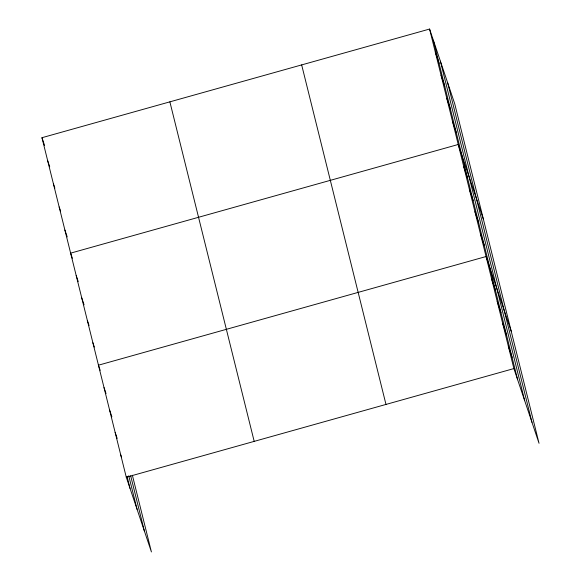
<?xml version="1.0" encoding="UTF-8"?>
<svg xmlns="http://www.w3.org/2000/svg" width="581" height="581" viewBox="0 0 581 581"><rect width="100%" height="100%" fill="white"/><g stroke="black" fill="none" stroke-linecap="round" stroke-linejoin="round"><path stroke-width="0.87" d="M132.374 475.243L151.423 551.95L126.28 477.233L41.963 137.704L429.577 29.05L454.72 103.767L539.037 443.296L513.887 368.579L429.577 29.05M126.28 477.233L513.887 368.579M435.307 52.137L439.062 63.285M441.044 75.225L444.792 86.373M446.774 98.312L450.522 109.46M452.505 121.4L456.259 132.548M483.385 219.211L458.242 144.487L70.635 253.142L72.364 258.284M463.805 166.9L467.56 178.04M469.368 189.304L473.123 200.452M474.938 211.716L478.686 222.857M480.502 234.121L484.249 245.269M511.215 331.25L486.065 256.533L98.458 365.188L100.186 370.329M491.628 278.945L495.382 290.086M497.198 301.35L500.945 312.498M502.761 323.762L506.509 334.903M508.324 346.167L512.079 357.315M41.963 137.704L44.563 145.417M47.7 160.792L49.719 166.791M53.43 183.879L54.875 188.164M59.168 206.967L60.606 211.252M64.898 230.054L67.207 236.917M76.198 275.554L78.217 281.553M81.761 297.959L84.071 304.822M87.324 320.371L89.06 325.513M92.895 342.775L94.333 347.068M104.021 387.592L106.04 393.598M109.584 410.004L111.893 416.86M115.147 432.417L117.173 438.415M120.717 454.821L121.582 457.392M447.66 82.792L531.978 422.314M440.383 61.172L524.701 400.701M433.324 40.198L517.642 379.72M301.662 64.905L385.98 404.434M169.877 101.849L254.195 441.378M130.667 475.81L144.364 530.969M128.742 475.745L137.094 509.355M127.036 476.311L130.028 488.374"/></g></svg>
